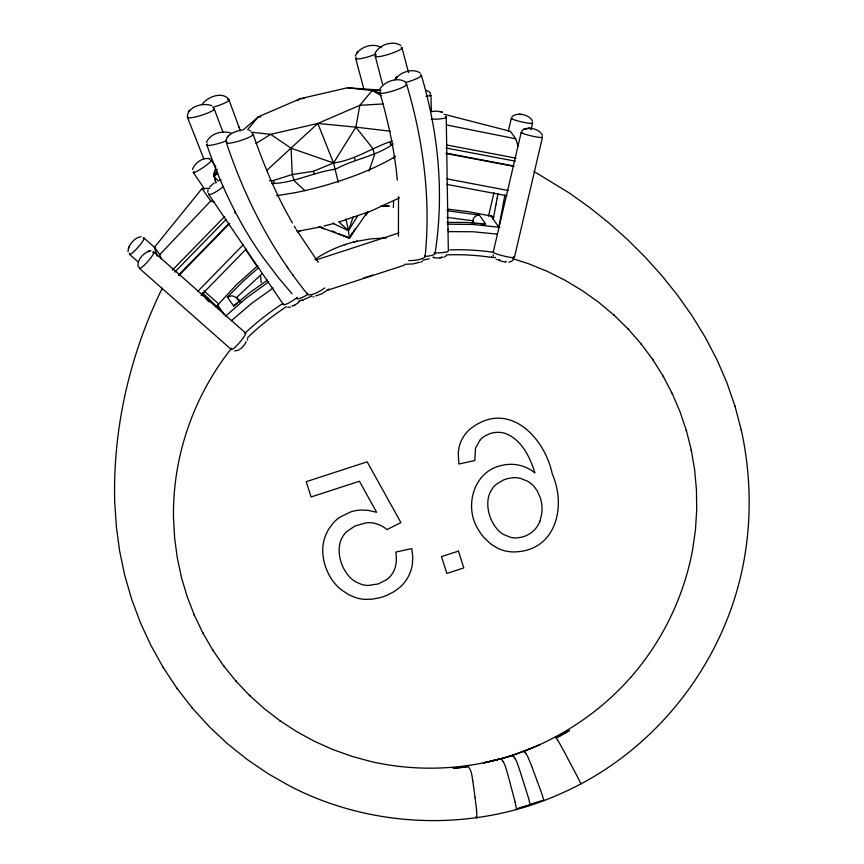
<?xml version="1.0" encoding="UTF-8"?>
<svg xmlns="http://www.w3.org/2000/svg" width="864" height="864" viewBox="0 0 864 864"><rect width="100%" height="100%" fill="white"/><g stroke="black" fill="none" stroke-linecap="round" stroke-linejoin="round"><path stroke-width="1.3" d="M530.356 805.14L528.466 797.882A29.862 1.436 72 0 0 527.72 795.463L520.603 772.999A29.894 1.447 72 0 0 519.772 770.472L519.534 769.738A16.286 0.788 72 0 0 518.735 767.362L517.374 763.528A11.416 0.551 72 0 0 516.704 761.843A17.582 0.853 72 0 0 516.208 760.709L515.851 759.964A54.14 2.614 72 0 0 515.462 759.229L514.836 758.16M543.931 800.42L541.663 793.249A29.862 1.231 69.4 0 0 540.799 790.873L537.354 781.477M398.434 236.228L398.498 196.668M393.314 207.522L393.649 200.999M260.593 275.886L261.209 282.582M425.12 256.619C430.996 198.634 423.209 139.979 406.62 84.305M447.239 183.967L448.34 250.992L447.617 251.64M435.251 252.148C444.258 193.061 438.372 132.397 421.34 75.265M269.417 180.662L273.359 180.533L292.226 174.517L313.405 171.288L333.547 162.994L355.86 127.148L359.845 105.311L372.146 90.536L379.901 90.515M493.214 219.445L495.947 204.595M504.922 194.886L498.82 227.416M495.979 204.433L497.124 198.342M516.575 809.309L515.214 802.418M497.988 193.73L497.146 198.18M206.453 142.528C209.693 133.607 222.772 129.924 231.228 133.24M226.012 140.346C227.696 133.477 236.012 131.22 242.125 129.967M355.396 56.03C358.787 47.034 373.367 42.196 381.38 47.758M374.954 53.849C378.346 44.852 392.926 40.014 400.939 45.576M488.495 216.119L493.981 192.629M508.28 131.35L511.315 118.314M493.193 252.364L521.197 132.365M514.426 257.353L542.452 137.246M531.036 129.719L532.57 123.206M192.488 169.528C194.702 162.994 203.105 156.622 210.114 158.954L208.872 158.393M208.019 189.821L207.781 192.37M472.154 222.966L472.694 220.741L447.044 217.382M247.363 340.124L247.687 338.947M213.754 173.891L215.903 182.779L213.754 173.891L215.611 168.286M353.236 216.734L348.43 230.688L349.402 238.151L318.946 226.67L323.914 228.787L320.501 226.681M368.96 171.05L374.63 154.559L372.665 148.327L355.86 127.148L317.812 123.455L270.67 134.341L255.949 143.532M539.935 521.154L541.663 514.285A37.757 37.26 -35.1 0 0 540.324 497.88L537.311 490.979L534.06 486.454A25.952 25.618 -35.1 0 0 527.774 481.324L520.301 478.332A25.196 24.862 -35.1 0 0 512.557 477.749L507.254 478.699A32.854 32.411 -35.1 0 0 503.215 480.114L496.346 484.283A23.328 23.015 -35.1 0 0 492.059 489.078L491.357 490.18A25.704 25.369 -35.1 0 0 489.575 493.765A25.013 24.678 -35.1 0 0 488.365 497.621C486.151 509.555 490.525 522.634 499.068 531.176A26.417 26.071 -35.1 0 0 503.518 534.47L510.797 537.397A22.594 22.302 -35.1 0 0 517.061 537.916L522.202 537.052A26.276 25.931 -35.1 0 0 535.669 528.541A25.553 25.218 -35.1 0 0 539.924 521.154M128.315 248.454C130.486 243.065 135.022 237.514 141.091 236.714M128.866 247.018L127.948 251.694M217.253 169.29L213.926 176.558L218.506 181.051M162.248 288.23C129.978 354.305 112.784 428.004 114.707 501.628L116.327 526.392L119.61 550.886L124.675 575.057L131.674 599.303L140.324 622.501L150.66 644.911L163.339 667.688M429.203 258.79L422.939 260.14M283.576 303.577L283.532 304.657L284.861 304.636M367.805 211.54L349.402 238.151L338.278 233.539M343.343 235.375L349.402 238.151L352.48 232.394M202.144 104.458C207.079 96.93 222.167 91.055 228.701 99.241M379.933 88.787C384.988 81.356 397.688 76.615 405.551 82.091M394.697 79.79C399.751 72.371 412.452 67.608 420.314 73.094M368.021 211.626L365.947 215.104L368.107 211.723M349.402 238.151L355.082 228.982M357.61 215.978L348.43 230.688L332.575 223.182M393.584 158.231L394.999 155.963M419.494 262.235L413.316 263.909L404.719 264.308M476.885 817.625L476.615 810.248M217.058 172.174L213.926 176.558L217.933 172.973M231.66 348.181C193.547 395.874 172.476 456.775 173.491 517.849L174.625 538.056L177.304 557.993L181.548 577.735L187.142 596.462L194.411 615.33L194.108 614.682L203.072 633.42L202.792 632.848M162.95 667.094L176.936 688.284L192.521 708.34L209.671 727.088L227.686 743.936L247.039 759.402L267.98 773.626L289.548 785.905C373.324 829.58 476.82 832.183 562.68 792.774C658.368 750.136 728.806 657.385 745.081 553.986L745.157 553.5C751.637 512.698 750.19 470.804 741.377 430.466L741.226 429.84M479.725 440.456L475.513 448.308L474.844 460.534L458.924 464.022L458.222 453.082L459.27 446.396A33.61 33.167 -35.1 0 1 463.126 437.26A33.728 33.275 -35.1 0 1 469.465 429.592C506.822 399.006 544.082 435.424 552.28 473.915C566.816 507.341 555.606 551.653 513.486 551.934A38.707 38.189 -35.1 0 1 505.321 550.94A37.552 37.055 -35.1 0 1 497.578 548.219L490.504 543.802L484.121 537.732A50.382 49.712 -35.1 0 1 478.904 530.55C463.612 508.205 472.835 471.917 500.904 465.62A38.794 38.286 -35.1 0 1 510.073 464.335C519.07 464.054 528.001 467.24 534.946 472.932C529.924 457.088 521.705 439.484 505.019 433.328A24.71 24.386 -35.1 0 0 492.026 433.048A27.4 27.043 -35.1 0 0 489.013 434.009L484.823 436.061A21.136 20.855 -35.1 0 0 479.725 440.456M157.108 256.165L154.483 247.244L202.003 188.557L209.833 188.352M328.979 289.051L321.797 293.825L315.662 295.931M247.676 129.622L258.336 116.813L300.37 98.669L347.512 87.782L381.002 90.126M216.076 307.13A8.672 6.793 30.6 0 1 217.62 305.111L236.606 284.58L257.861 265.561M513.41 259.6L511.542 261.338L508.874 262.246M511.985 116.608C517.817 111.856 529.297 114.588 532.656 121.219M521.867 130.658C527.71 126.014 539.179 128.563 542.538 135.259M209.714 186.872L214.11 182.952M267.484 280.098L250.398 292.172L233.604 305.932L227.394 297.119L242.87 281.48L258.703 267.624M161.59 259.448L159.71 254.686L210.73 200.956L214.52 202.338M227.394 297.119L232.016 295.726L236.498 297.616L262.116 273.586M172.379 270.14L224.726 216.464M174.712 272.16L226.12 219.445M178.751 274.925L228.604 223.808M178.924 275.497L229.716 223.42M197.543 291.611L243.497 244.49M201.042 295.315L246.186 249.026M225.526 316.246L246.164 298.166L268.51 281.966M231.347 320.749L251.748 303.264L273.208 288.014M266.695 170.467L317.812 123.455L359.845 105.311L383.497 103.928M247.579 337.738L248.519 336.722A292.561 269.579 18.7 0 1 286.362 306.72M243.151 129.989L258.336 116.813L260.809 116.964M217.598 305.089L224.543 314.842M446.332 255.722L443.945 257.191M386.975 579.474L378.335 583.924L368.075 585.479A25.477 25.132 -35.1 0 1 361.152 584.258L355.86 581.893A29.16 28.771 -35.1 0 1 349.963 577.379C341.755 568.609 337.414 555.66 339.822 543.769A25.704 25.358 -35.1 0 1 342.328 537.289A24.278 23.965 -35.1 0 1 346.464 531.803L354.877 526.046L366.26 522.806A25.423 25.088 -35.1 0 1 374.544 523.314M251.23 132.17L270.67 134.341L291.092 148.23L333.547 162.994C354.748 160.25 372.319 147.409 392.191 141.016M422.345 261.306L420.898 262.17M314.906 259.405C327.812 250.528 342.63 244.48 357.307 241.196L353.57 242.093M297.94 232.373L300.121 230.958M311.947 295.931L304.074 299.43M296.935 100.764L300.37 98.669L304.279 98.41M239.306 349.866L234.77 351.011M395.15 156.708C372.514 169.927 347.706 179.042 322.553 186.181A75.708 11.718 -17.6 0 1 295.045 192.661M393.336 143.942C375.829 156.427 354.197 158.922 335.524 169.225C313.621 172.098 293.944 183.082 271.674 183.578M558.554 736.765L569.581 730.404L556.211 738.061L555.574 737.219M512.536 756.421A11.416 0.551 72 0 1 512.417 755.741A17.572 0.853 72 0 1 512.406 755.374C558.036 740.243 599.497 712.962 631.217 676.814L631.184 676.858C662.461 640.937 683.921 596.678 692.604 549.839L695.466 529.718L696.708 510.03L696.46 489.91L694.613 469.649L691.232 449.863L691.394 450.479L686.308 430.283L686.47 430.92L680.076 411.901L672.17 393.368L672.473 393.995L663.152 376.164L663.563 376.801L652.493 359.143L652.882 359.759L640.904 343.591L641.369 344.185L628.128 328.979L628.614 329.454L613.786 314.906L614.239 315.349L598.806 302.4L582.401 290.693L565.175 280.325L547.128 271.285L528.401 263.671L512.838 258.703M399.406 197.91L370.451 211.259L339.487 221.864M539.881 744.671L523.951 751.259A17.572 0.724 69.4 0 0 523.973 751.658L524.07 752.08M512.417 755.309L533.358 747.446M530.906 804.449L542.063 800.528M530.852 804.46L536.825 802.375M398.866 232.967L315.77 260.032M327.164 290.358L404.212 265.226M345.73 244.361L344.293 244.836M363.496 278.089L372.805 275.054M519.934 807.818L523.584 806.717M526.014 805.982L529.967 805.205M517.082 808.661L529.664 804.881M334.217 223.355L323.989 226.022M500.72 758.83L483.97 762.869L500.72 758.83A17.572 0.972 74.6 0 0 500.677 759.251A11.416 0.626 74.6 0 0 500.688 759.456M495.482 257.504L492.005 257.45A292.561 261.77 -63.8 0 0 446.591 254.858M202.77 632.804L212.868 650.268L212.458 649.631L223.862 666.198L223.43 665.626L236.099 681.253L235.591 680.724L249.923 695.822L249.394 695.272L264.416 708.804L280.346 721.019L279.839 720.652L296.762 731.657L314.496 741.323L332.856 749.542L351.918 756.346L371.012 761.562C417.647 772.168 467.035 769.997 512.514 755.212A54.14 2.614 72 0 1 512.676 755.266L513.497 756.184M219.37 180.306L221.033 179.906M319.075 227.189L297.151 231.433M484.067 762.772L500.785 758.732A54.14 2.992 74.6 0 1 501.012 758.765L501.444 759.175M356.886 241.304L370.807 238.874L386.564 237.87M294.894 192.748L276.469 195.718M301.363 300.488L303.318 300.197M300.294 300.478L302.8 300.294M301.817 300.478L302.4 300.37M290.444 307.13L287.658 307.26M430.888 111.542L436.914 111.1L442.616 112.288L440.716 111.661M527.04 128.38L523.8 129.114L528.919 128.369M444.236 252.407L443.567 252.504A10.843 1.685 -1.1 0 1 434.02 252.904M472.77 780.764L472.748 780.57A16.286 1.22 82 0 0 472.36 778.097A9.515 0.713 82 0 0 471.625 774.058A11.416 0.853 82 0 0 471.204 772.373A17.582 1.307 82 0 0 470.848 771.206L470.545 770.375A54.14 4.039 82 0 0 470.243 769.694L468.374 766.66L453.082 768.334L465.707 766.994M150.973 250.754C144.083 252.007 136.739 259.589 138.186 266.9M313.07 296.881L313.978 296.816M381.002 206.28L384.718 206.129M448.286 231.606L472.997 231.746L497.416 234.122M447.347 224.154L473.288 224.489L498.928 227.243A8.672 7.625 -76.4 0 1 499.846 227.459M447.131 222.383L466.441 222.469L485.6 223.895L479.39 215.071L446.915 210.708M388.832 206.075L383.368 206.161L389.275 206.075M479.39 215.071C476.172 214.412 469.854 219.996 474.79 223.258M521.035 114.502L519.037 114.318M447.401 209.11L468.958 211.745L491.098 216.043M347.512 87.782L372.146 90.536L381.013 93.539M355.86 127.148L390.344 131.198M499.867 259.816C493.506 259.405 509.522 263.606 505.688 261.338M383.864 237.697L382.946 237.481M446.785 145.001L516.046 158.155M446.051 148.014L515.311 161.168M446.17 153.144L513.389 165.91M446.148 153.511L514.004 166.396M446.85 178.848L508.14 190.49M446.785 184.378L506.79 195.772M446.386 124.924L515.7 138.791L518.13 146.059M444.15 114.275L510.462 131.35L515.7 138.791M498.928 227.243L491.033 216.043M425.671 90.169L428.9 91.498L430.596 93.388M332.1 230.98L335.804 232.513M248.94 130.205L250.538 130.918M496.033 259.157L497.048 259.697M467.456 765.731L467.532 765.774A54.14 4.039 82 0 0 467.24 765.688M476.453 817.679L476.485 817.7A54.14 4.039 82 0 0 476.701 817.744M372.146 90.536L381.413 95.612M534.082 171.536L569.678 193.234L589.766 207.608L609.034 223.042L627.437 239.501L645.386 257.342L661.91 275.724L677.344 294.98L692.01 315.706L705.294 337.349L717.044 359.888L726.84 382.547L734.929 405.95L741.377 430.466M516.229 809.428L516.262 809.449A54.14 2.992 74.6 0 0 516.434 809.503M211.853 105.721C203.429 102.276 187.607 106.358 187.315 116.748M530.053 805.27L530.075 805.291A54.14 2.614 72 0 0 530.237 805.356M476.345 817.614L475.686 816.923M524.167 751.226L524.232 751.28A54.14 2.225 69.4 0 0 524.048 751.172M236.509 297.637L240.808 301.352M236.434 297.562L239.598 302.173M144.007 238.043L154.98 247.73M203.882 290.887L218.84 304.085M153.889 252.083L245.668 333.083M129.481 254.297L138.467 262.224M139.363 268.337L231.217 349.412M305.046 190.739L294.203 180.749L292.226 174.517L291.092 148.23M338.58 221.616L348.43 230.688L345.967 218.927M202.435 292.734L203.515 293.782M203.623 293.89L208.062 298.177M208.17 298.285L218.97 308.729M205.405 298.177L206.485 299.225M207.025 299.743L209.185 301.838M201.949 294.84L202.975 295.834M524.275 751.324L525.82 753.354M555.39 737.035A54.14 1.102 62 0 1 555.455 737.089L555.498 737.132M580.748 783.724L580.77 783.745A54.14 1.102 62 0 1 580.77 783.745M292.032 293.803L278.672 278.024L263.207 257.612C238.594 223.29 220.59 184.691 206.852 144.871M192.521 708.34L192.089 707.756M543.305 800.096L543.704 800.507A54.14 2.225 69.4 0 0 543.823 800.572M307.714 294.451C271.22 249.62 244.598 197.478 226.411 142.744M177.379 688.856L176.548 687.69M501.876 759.715L503.14 761.573M318.276 262.321L296.32 229.63M513.518 756.216L514.339 757.382M556.211 738.061L557.507 739.919M292.594 274.514L293.285 275.497M287.064 266.728L287.734 267.678M491.508 256.748L492.005 257.45M202.003 188.557L210.73 200.956M154.483 247.244L159.71 254.686M211.399 160.315L215.87 166.903M208.624 194.27L283.424 304.538M193.352 172.573L204.52 189.032M245.722 249.739L257.083 266.479M525.841 753.397L526.262 754.045M557.561 740.005L558.241 741.053A54.14 1.102 62 0 1 558.641 741.69L564.149 751.604A29.894 0.605 62 0 1 565.402 753.959L576.385 774.781A29.862 0.605 62 0 1 577.562 777.017L580.889 783.691M514.372 757.426L514.793 758.074M526.316 754.132L526.964 755.19A54.14 2.225 69.4 0 1 527.321 755.849L527.731 756.648A17.582 0.724 69.4 0 1 528.271 757.76L530.518 763.225A16.286 0.67 69.4 0 1 531.425 765.569L531.695 766.282M503.194 761.659L503.809 762.728A54.14 2.992 74.6 0 1 504.144 763.398L504.511 764.208A17.582 0.972 74.6 0 1 504.965 765.353A11.416 0.637 74.6 0 1 505.58 767.07L506.768 770.958A16.286 0.896 74.6 0 1 507.46 773.366L507.676 774.101A29.894 1.652 74.6 0 1 508.378 776.671L514.458 799.448A29.862 1.652 74.6 0 1 515.084 801.9L515.192 802.332M292.486 223.042C276.178 195.016 263.736 164.927 253.163 134.33M294.397 226.336L295.682 228.528M203.861 158.954L187.52 117.504M238.907 126.932L240.494 130.82M317.812 123.455L333.547 162.994L338.278 182.304M222.934 132.181L214.207 108.875M239.004 127.192L228.982 99.932M537.322 781.402L532.634 768.776A29.894 1.231 69.4 0 0 531.695 766.282M390.128 142.528L390.884 144.925M354.413 157.939L355.158 160.294M313.405 171.288L314.15 173.642M273.359 180.533L274.126 182.941M379.89 92.848C388.174 121.349 394.578 150.498 397.31 180.09M355.698 58.45L363.852 89.003M402.019 47.898L408.586 72.749M375.246 56.225L382.514 84.11M734.929 405.95L735.102 406.588M493.139 254.815L493.452 256.025M234.533 210.816L235.138 213.3M472.813 781.045L472.856 781.326A29.894 2.236 82 0 1 473.234 783.972L475.016 797.332M475.027 797.418L476.28 807.376A29.862 2.225 82 0 1 476.572 809.892L476.604 810.162M430.974 95.321L431.341 111.251M448.276 229.1L448.286 230.148M446.245 117.083L447.25 184.313M374.533 523.336A29.624 29.236 -35.1 0 1 387.007 529.61L400.907 522.569L367.168 461.83L306.234 481.669L311.083 496.962L359.413 481.237L376.618 512.276L368.204 510.376L361.681 510.03A38.578 38.059 -35.1 0 0 350.676 511.92L339.736 517.277A36.947 36.461 -35.1 0 0 332.5 523.854L328.968 528.736A44.258 43.675 -35.1 0 0 326.074 534.276L325.296 536.209A40.208 39.679 -35.1 0 0 322.931 546.199C321.829 558.446 325.739 570.931 332.802 580.921A47.563 46.937 -35.1 0 0 341.258 589.766L348.916 594.81L355.612 597.629A39.15 38.632 -35.1 0 0 364.964 599.368L372.298 599.173L379.912 597.694A59.584 58.795 -35.1 0 0 386.651 595.404L394.049 591.656L400.28 586.98A37.843 37.346 -35.1 0 0 406.426 579.787A39.571 39.042 -35.1 0 0 409.201 574.83A37.681 37.184 -35.1 0 0 412.398 564.192L412.765 556.6L411.718 548.586L395.798 552.085C396.932 559.332 396.511 567.281 392.386 573.577A23.328 23.015 -35.1 0 1 386.975 579.474M401.188 47.401A14.029 2.171 -17.6 0 1 388.444 54.4A14.029 2.171 -17.6 0 1 376.207 55.058M375.71 54.173A14.029 2.171 -17.6 0 1 360.644 58.612A14.029 2.171 -17.6 0 1 356.324 57.488M424.829 255.474A14.17 3.726 -2.7 0 1 408.748 260.626M405.54 83.873A14.029 2.171 -17.6 0 1 393.779 90.688A14.029 2.171 -17.6 0 1 380.57 91.757M435.1 253.552A14.159 3.402 1 0 1 425.023 256.36M420.433 74.898A14.029 2.171 -17.6 0 1 418.457 77.771A14.029 2.171 -17.6 0 1 405.886 82.48M308.232 294.084A14.159 3.812 -35.7 0 1 296.158 298.501M226.67 140.713A14.029 2.171 -17.6 0 1 211.604 145.12A14.029 2.171 -17.6 0 1 207.587 143.878M324.734 287.971A14.17 4.061 -31.9 0 1 307.249 293.339M251.975 133.834A14.029 2.171 -17.6 0 1 240.883 140.465A14.029 2.171 -17.6 0 1 226.843 141.944M227.632 99.49A14.029 2.171 -17.6 0 1 226.109 102.373A14.029 2.171 -17.6 0 1 212.63 107.341M213.527 108.54A14.029 2.171 -17.6 0 1 201.366 115.312A14.029 2.171 -17.6 0 1 187.92 116.618M542.041 136.825A10.908 1.188 13.1 0 1 530.744 135.767A10.908 1.188 13.1 0 1 522.418 132.073M513.41 256.673A10.908 1.166 13.9 0 1 504.803 256.273A10.908 1.166 13.9 0 1 493.571 252.029M531.835 122.591A10.908 1.188 13.1 0 1 521.91 121.964A10.908 1.188 13.1 0 1 512.082 118.033M467.057 765.828A17.572 1.307 82 0 0 466.916 766.249A11.416 0.853 82 0 0 466.862 766.854M429.797 94.889A10.908 1.026 -1.3 0 1 425.952 96.293M445.5 116.413A10.908 1.922 -0.9 0 1 443.016 118.508A10.908 1.922 -0.9 0 1 431.266 119.102M440.338 257.861A4.579 0.605 0.3 0 1 434.462 257.796A4.579 0.605 0.3 0 1 433.739 257.018M441.396 257.051A4.579 0.605 0.3 0 1 442.033 257.245M442.098 257.234A4.655 0.572 -1 0 1 439.927 257.785M447.574 251.64A11.351 1.75 -0.9 0 1 444.161 252.396M449.82 249.89A298.08 267.613 -63.6 0 1 493.582 252.299M491.098 216.076A8.672 6.372 -70.8 0 1 493.765 217.177M481.313 224.165A8.057 6.836 75 0 1 485.514 224.262M244.901 333.256A298.08 275.4 18.2 0 1 282.668 303.577M233.928 306.234A8.057 6.394 69.4 0 1 236.984 303.718M223.646 186.3A10.908 2.214 -34.2 0 1 213.311 193.234A10.908 2.214 -34.2 0 1 208.613 193.525M298.976 300.866A4.579 0.734 -35.5 0 1 298.739 302.108A4.579 0.734 -35.5 0 1 294.343 305.381M292.28 305.705A4.579 0.734 -35.5 0 0 292.108 306.072A4.655 0.702 -34.4 0 0 294.538 305.132M297.378 297.259A10.843 1.987 -34 0 1 289.073 302.81L288.457 303.124A11.351 2.063 -34.3 0 1 284.893 304.603M210.481 160.348A10.908 1.318 -34.2 0 1 202.684 167.821A10.908 1.318 -34.2 0 1 194.011 171.396M143.122 238.075A10.908 1.717 -48.6 0 1 137.754 247.612A10.908 1.717 -48.6 0 1 129.611 253.195M152.615 252.331A10.908 1.717 -48.6 0 1 148.003 261.252A10.908 1.717 -48.6 0 1 139.504 267.235M245.905 341.68A4.622 0.724 -50.4 0 1 243.508 345.87A4.622 0.724 -50.4 0 1 240.084 348.613M245.009 332.942A10.908 1.717 -49.3 0 1 239.263 342.889A10.908 1.717 -49.3 0 1 231.314 348.57M189.583 110.43L188.309 111.899L189.562 110.495M228.56 135.767L227.286 137.236L228.517 135.832M396.932 76.766L395.647 78.235L396.922 76.82M357.966 51.484L356.681 52.898L357.966 51.484M149.623 250.906L148.165 251.402L149.548 250.96M458.46 551.092L441.493 556.61L446.828 573.437L463.795 567.918L458.46 551.092M512.795 755.352L501.131 758.862L512.795 755.352M530.917 128.542L528.746 128.358L530.917 128.542"/></g></svg>
